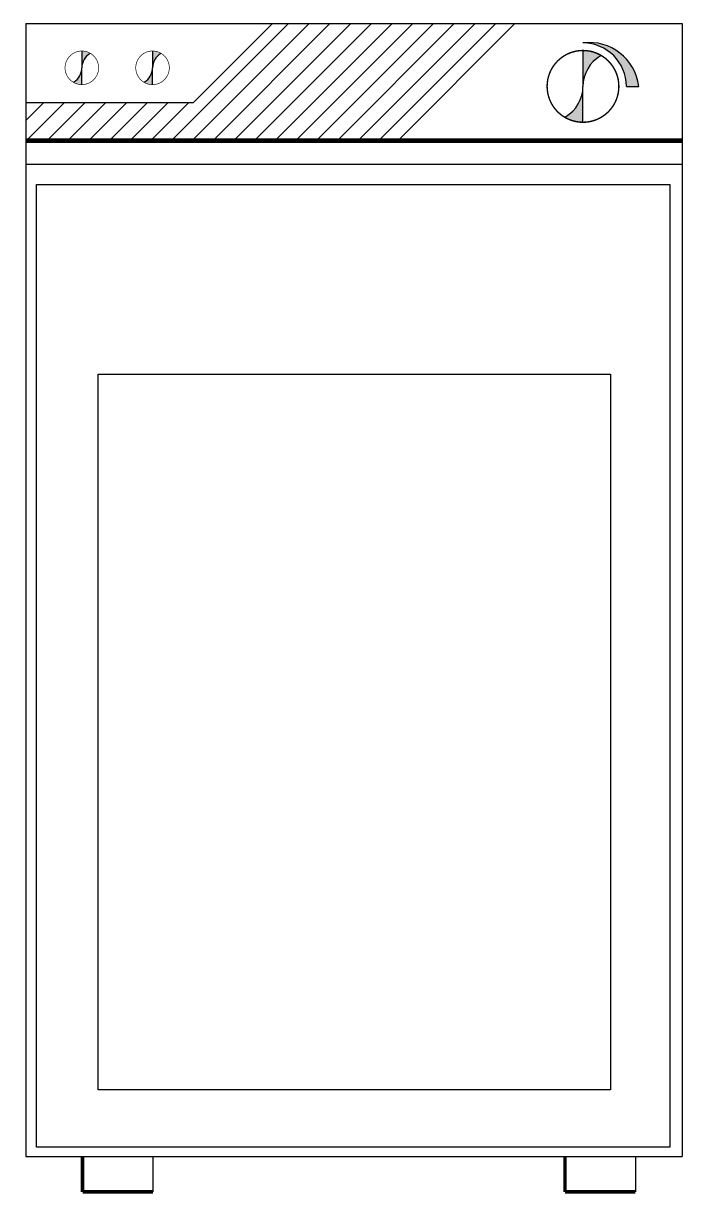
# Model space of a CAD drawing. Extents: x -0.562 to 0.002, y -0.998 to 0.
import ezdxf

# ---------------------------------------------------------------- set-up
doc = ezdxf.new("R2010")
doc.units = 0
doc.header["$MEASUREMENT"] = 0
doc.layers.get('0').update_dxf_attribs({"linetype": 'CONTINUOUS'})
doc.layers.add('MOVEIS', color=2, linetype='CONTINUOUS')

msp = doc.modelspace()

# ---------------------------------------------------------------- hatches: boundary and pattern name
for color, points in [(1, [(-0.08469, -0.01664, -0.414214), (-0.03702, -0.05368), (-0.04765, -0.05368, 0.414214)]), (253, [(-0.50513, -0.0257, 0.131652), (-0.51215, -0.02381), (-0.51215, -0.03785, -0.267949)]), (253, [(-0.44482, -0.0257, 0.131652), (-0.45184, -0.02381), (-0.45184, -0.03785, -0.267949)]), (253, [(-0.06969, -0.0277, 0.131652), (-0.08469, -0.02368), (-0.08469, -0.05368, -0.267949)]), (253, [(-0.51917, -0.05001, 0.131652), (-0.51215, -0.05189), (-0.51215, -0.03785, -0.267949)]), (253, [(-0.45886, -0.05001, 0.131652), (-0.45184, -0.05189), (-0.45184, -0.03785, -0.267949)]), (253, [(-0.09969, -0.07966, 0.131652), (-0.08469, -0.08368), (-0.08469, -0.05368, -0.267949)])]:
    msp.add_hatch(color=color).paths.add_polyline_path(points)
at = {"layer": 'MOVEIS'}
h = msp.add_hatch(dxfattribs=at)
h.set_pattern_fill('ANSI31', color=256, scale=0.1, style=0)
h.paths.add_polyline_path([(-0.14268, 0), (-0.34952, 0), (-0.41683, -0.06731), (-0.56, -0.06731), (-0.56, -0.1), (-0.24268, -0.1)])

# ---------------------------------------------------------------- linework, layer by layer
at = {"color": 253}
for p, q in [((-0.51215, -0.02381), (-0.51215, -0.03785)), ((-0.45184, -0.02381), (-0.45184, -0.03785)), ((-0.08469, -0.02368), (-0.08469, -0.05368)), ((-0.51215, -0.05189), (-0.51215, -0.03785)), ((-0.45184, -0.05189), (-0.45184, -0.03785)), ((-0.08469, -0.08368), (-0.08469, -0.05368))]:
    msp.add_line(p, q, dxfattribs=at)
at = {"color": 1}
msp.add_line((-0.04765, -0.05368), (-0.03702, -0.05368), dxfattribs=at)
at = {"color": 253}
for points, const_width in [([(-0.52647, -0.03785, 1), (-0.49783, -0.03785, 1)], 0.000562), ([(-0.46616, -0.03785, 1), (-0.43752, -0.03785, 1)], 0.000562), ([(-0.11529, -0.05368, 1), (-0.05409, -0.05368, 1)], 0.0012)]:
    msp.add_lwpolyline(points, format="xyb", close=True, dxfattribs=dict(at, const_width=const_width))
at = {"color": 1}
for centre, radius, start, end in [((-0.07937, -0.05899), 0.04269, 7.15029, 97.15029), ((-0.08469, -0.05368), 0.03704, 0, 90)]:
    msp.add_arc(centre, radius, start, end, dxfattribs=at)
at = {"color": 253}
for centre, radius, start, end in [((-0.49811, -0.03785), 0.01404, 120, 180), ((-0.4378, -0.03785), 0.01404, 120, 180), ((-0.05469, -0.05368), 0.03, 120, 180), ((-0.52619, -0.03785), 0.01404, 300, 0), ((-0.46588, -0.03785), 0.01404, 300, 0), ((-0.11469, -0.05368), 0.03, 300, 0)]:
    msp.add_arc(centre, radius, start, end, dxfattribs=at)
at = {"layer": 'MOVEIS', "color": 7}
for p, q in [((-0.56, 0), (-0.56, -0.966)), ((0, 0), (0, -0.966)), ((-0.56, 0), (0, 0)), ((-0.56, -0.966), (0, -0.966))]:
    msp.add_line(p, q, dxfattribs=at)
at = {"layer": 'MOVEIS'}
for p, q in [((-0.34952, 0), (-0.41683, -0.06731)), ((-0.14268, 0), (-0.24268, -0.1)), ((-0.56, -0.06731), (-0.41683, -0.06731)), ((-0.56, -0.12), (0, -0.12))]:
    msp.add_line(p, q, dxfattribs=at)
at = {"layer": 'MOVEIS', "color": 5}
for p, q in [((-0.45154, -0.966), (-0.45154, -0.996)), ((-0.04, -0.966), (-0.04, -0.996))]:
    msp.add_line(p, q, dxfattribs=at)
at = {"layer": 'MOVEIS', "color": 7, "const_width": 0.004}
msp.add_lwpolyline([(-0.56, -0.1), (0, -0.1)], dxfattribs=at)
at = {"layer": 'MOVEIS', "color": 7}
msp.add_lwpolyline([(-0.55088, -0.13725), (-0.01052, -0.13725), (-0.01052, -0.95781), (-0.55088, -0.95781)], close=True, dxfattribs=at)
at = {"layer": 'MOVEIS'}
msp.add_lwpolyline([(-0.49821, -0.29902), (-0.06124, -0.29902), (-0.06124, -0.90908), (-0.49821, -0.90908)], close=True, dxfattribs=at)
at = {"layer": 'MOVEIS', "color": 5, "const_width": 0.003}
for points in [[(-0.51154, -0.966), (-0.51154, -0.996)], [(-0.1, -0.966), (-0.1, -0.996)], [(-0.51154, -0.996), (-0.45154, -0.996)], [(-0.1, -0.996), (-0.04, -0.996)]]:
    msp.add_lwpolyline(points, dxfattribs=at)

doc.saveas('drawing.dxf')
